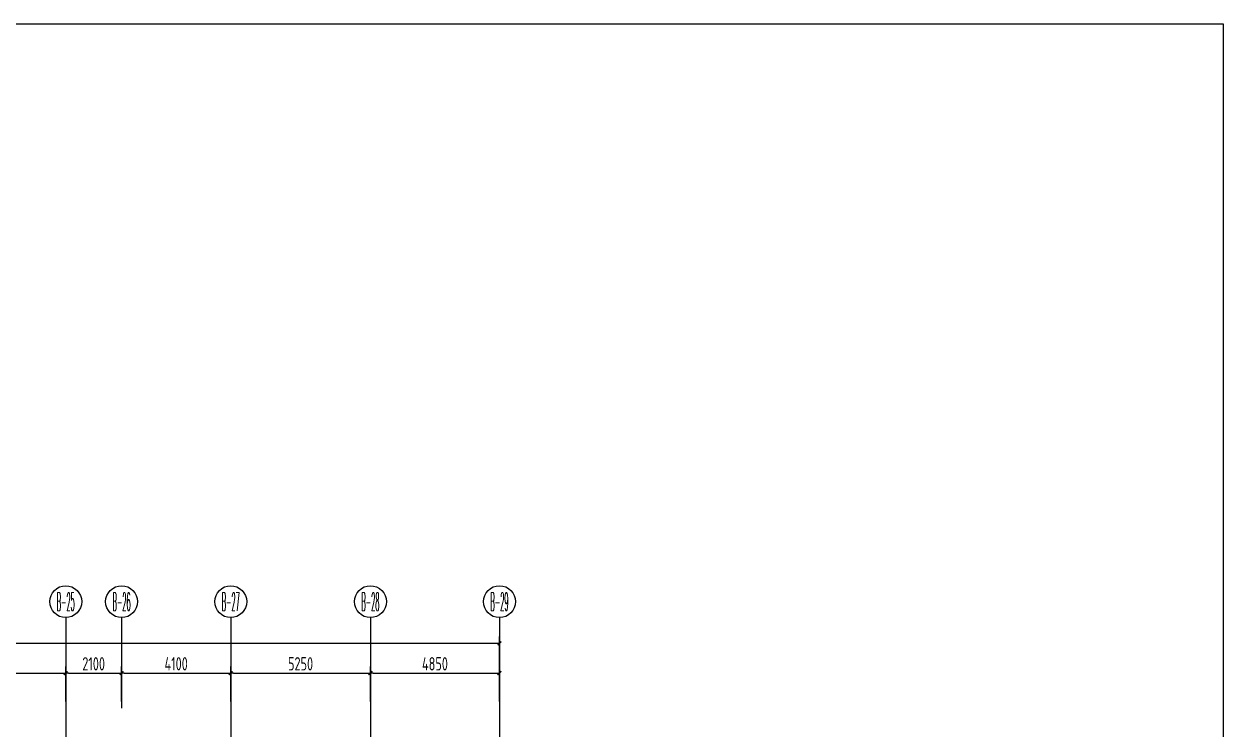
# Model space of a CAD drawing. Header units: millimetres. Extents: x 156735 to 386235, y 467499 to 703525.
# Drawn here: x 341178 to 386235, y 677041 to 703525 of the extents above; entities that cross this region are included whole.
import ezdxf
from ezdxf.enums import TextEntityAlignment as Align

# ---------------------------------------------------------------- set-up
doc = ezdxf.new("R2010")
doc.units = ezdxf.units.MM
doc.header["$LTSCALE"] = 100
doc.header["$PDMODE"] = 35
doc.header["$PDSIZE"] = 200
doc.linetypes.add('DOTE', pattern=[2.42, 2, -0.2, 0.02, -0.2])
for name, color, linetype in [('B-TEXT', 7, 'Continuous'), ('Q-AXIS', 3, 'Continuous'), ('Q-dote', 253, 'DOTE')]:
    doc.layers.add(name, color=color, linetype=linetype)
doc.styles.add('_TCH_AXIS', font='COMPLEX', dxfattribs={"bigfont": 'GBCBIG'})
doc.styles.add('COMPLEX', font='tssdeng.shx', dxfattribs={"width": 0.7, "bigfont": 'tssdchn.shx'})
doc.styles.add('TSSD_Dimension', font='Tssdeng.shx', dxfattribs={"width": 0.7, "bigfont": 'hztxt.shx'})
doc.dimstyles.new('TSSD_100_100$0', dxfattribs={"dimtxt": 300, "dimasz": 100, "dimexe": 250, "dimexo": 250, "dimgap": 100, "dimtad": 1, "dimdec": 0, "dimzin": 0, "dimdsep": 46, "dimtxsty": 'TSSD_Dimension', "dimblk": '_tsdbk', "dimblk1": '_tsdbk', "dimblk2": '_tsdbk', "dimsah": 1, "dimcen": 0, "dimclrt": 7, "dimadec": 0, "dimazin": 0, "dimtfac": 1, "dimtdec": 0, "dimtix": 1, "dimtmove": 2, "dimatfit": 3, "dimldrblk": '_tsdbk', "dimfxl": 1, "dimtolj": 1, "dimtzin": 0, "dimarcsym": 0})

# ---------------------------------------------------------------- blocks, each defined once
blk = doc.blocks.new('_tsdbk')
blk.add_line((-1, 0), (0, 0))
at = {"const_width": 0.5}
blk.add_lwpolyline([(-0.7, -0.7), (0.7, 0.7)], dxfattribs=at)
blk = doc.blocks.new('*D107')
at = {"layer": 'Defpoints', "color": 0}
for p in [(359046, 680262), (196946, 678055), (359046, 678055)]:
    blk.add_point(p, dxfattribs=at)
at = {"layer": 'Q-AXIS', "color": 0, "lineweight": -2}
for p, q in [((196946, 678305), (196946, 680512)), ((359046, 678305), (359046, 680512)), ((197046, 680262), (358946, 680262))]:
    blk.add_line(p, q, dxfattribs=at)
at = {"layer": 'Q-AXIS', "color": 0, "lineweight": -2, "xscale": 100, "yscale": 100, "zscale": 100, "rotation": 180}
blk.add_blockref('_tsdbk', (196946, 680262), dxfattribs=at)
at = {"layer": 'Q-AXIS', "color": 0, "lineweight": -2, "xscale": 100, "yscale": 100, "zscale": 100}
blk.add_blockref('_tsdbk', (359046, 680262), dxfattribs=at)
at = {"layer": 'Q-AXIS', "color": 7, "insert": (250239, 680612), "char_height": 500, "attachment_point": 5, "style": 'TSSD_Dimension'}
blk.add_mtext('\\A1;162100', dxfattribs=at)
blk = doc.blocks.new('*D673')
at = {"layer": 'Defpoints', "color": 0}
for p in [(354196, 679141), (348946, 677820), (354196, 677820)]:
    blk.add_point(p, dxfattribs=at)
at = {"layer": 'Q-AXIS', "color": 0, "lineweight": -2}
for p, q in [((348946, 678070), (348946, 679391)), ((349046, 679141), (354096, 679141)), ((354196, 678070), (354196, 679391))]:
    blk.add_line(p, q, dxfattribs=at)
at = {"layer": 'Q-AXIS', "color": 0, "lineweight": -2, "xscale": 100, "yscale": 100, "zscale": 100, "rotation": 180}
blk.add_blockref('_tsdbk', (348946, 679141), dxfattribs=at)
at = {"layer": 'Q-AXIS', "color": 0, "lineweight": -2, "xscale": 100, "yscale": 100, "zscale": 100}
blk.add_blockref('_tsdbk', (354196, 679141), dxfattribs=at)
at = {"layer": 'Q-AXIS', "color": 7, "insert": (351571, 679491), "char_height": 500, "attachment_point": 5, "style": 'TSSD_Dimension'}
blk.add_mtext('\\A1;5250', dxfattribs=at)
blk = doc.blocks.new('*D674')
at = {"layer": 'Defpoints', "color": 0}
for p in [(344846, 679141), (342746, 677820), (344846, 677820)]:
    blk.add_point(p, dxfattribs=at)
at = {"layer": 'Q-AXIS', "color": 0, "lineweight": -2}
for p, q in [((342746, 678070), (342746, 679391)), ((342846, 679141), (344746, 679141)), ((344846, 678070), (344846, 679391))]:
    blk.add_line(p, q, dxfattribs=at)
at = {"layer": 'Q-AXIS', "color": 0, "lineweight": -2, "xscale": 100, "yscale": 100, "zscale": 100, "rotation": 180}
blk.add_blockref('_tsdbk', (342746, 679141), dxfattribs=at)
at = {"layer": 'Q-AXIS', "color": 0, "lineweight": -2, "xscale": 100, "yscale": 100, "zscale": 100}
blk.add_blockref('_tsdbk', (344846, 679141), dxfattribs=at)
at = {"layer": 'Q-AXIS', "color": 7, "insert": (343796, 679491), "char_height": 500, "attachment_point": 5, "style": 'TSSD_Dimension'}
blk.add_mtext('\\A1;2100', dxfattribs=at)
blk = doc.blocks.new('*D675')
at = {"layer": 'Defpoints', "color": 0}
for p in [(342746, 679141), (336846, 677820), (342746, 677820)]:
    blk.add_point(p, dxfattribs=at)
at = {"layer": 'Q-AXIS', "color": 0, "lineweight": -2}
for p, q in [((336846, 678070), (336846, 679391)), ((336946, 679141), (342646, 679141)), ((342746, 678070), (342746, 679391))]:
    blk.add_line(p, q, dxfattribs=at)
at = {"layer": 'Q-AXIS', "color": 0, "lineweight": -2, "xscale": 100, "yscale": 100, "zscale": 100, "rotation": 180}
blk.add_blockref('_tsdbk', (336846, 679141), dxfattribs=at)
at = {"layer": 'Q-AXIS', "color": 0, "lineweight": -2, "xscale": 100, "yscale": 100, "zscale": 100}
blk.add_blockref('_tsdbk', (342746, 679141), dxfattribs=at)
at = {"layer": 'Q-AXIS', "color": 7, "insert": (339796, 679491), "char_height": 500, "attachment_point": 5, "style": 'TSSD_Dimension'}
blk.add_mtext('\\A1;5900', dxfattribs=at)
blk = doc.blocks.new('_AXISO')
blk.add_circle((0, 0), 0.5)
at = {"layer": 'B-TEXT', "style": 'COMPLEX', "width": 1.450893}
blk.add_attdef('A', text='', height=0.56, dxfattribs=at).set_placement((0.249375, -0.28), (0.749375, -0.28), align=Align.FIT)
blk = doc.blocks.new('*D676')
at = {"layer": 'Defpoints', "color": 0}
for p in [(348946, 679141), (344846, 677820), (348946, 677820)]:
    blk.add_point(p, dxfattribs=at)
at = {"layer": 'Q-AXIS', "color": 0, "lineweight": -2}
for p, q in [((344846, 678070), (344846, 679391)), ((344946, 679141), (348846, 679141)), ((348946, 678070), (348946, 679391))]:
    blk.add_line(p, q, dxfattribs=at)
at = {"layer": 'Q-AXIS', "color": 0, "lineweight": -2, "xscale": 100, "yscale": 100, "zscale": 100, "rotation": 180}
blk.add_blockref('_tsdbk', (344846, 679141), dxfattribs=at)
at = {"layer": 'Q-AXIS', "color": 0, "lineweight": -2, "xscale": 100, "yscale": 100, "zscale": 100}
blk.add_blockref('_tsdbk', (348946, 679141), dxfattribs=at)
at = {"layer": 'Q-AXIS', "color": 7, "insert": (346896, 679491), "char_height": 500, "attachment_point": 5, "style": 'TSSD_Dimension'}
blk.add_mtext('\\A1;4100', dxfattribs=at)
blk = doc.blocks.new('*D677')
at = {"layer": 'Defpoints', "color": 0}
for p in [(359046, 679141), (354196, 677820), (359046, 677820)]:
    blk.add_point(p, dxfattribs=at)
at = {"layer": 'Q-AXIS', "color": 0, "lineweight": -2}
for p, q in [((354196, 678070), (354196, 679391)), ((354296, 679141), (358946, 679141)), ((359046, 678070), (359046, 679391))]:
    blk.add_line(p, q, dxfattribs=at)
at = {"layer": 'Q-AXIS', "color": 0, "lineweight": -2, "xscale": 100, "yscale": 100, "zscale": 100, "rotation": 180}
blk.add_blockref('_tsdbk', (354196, 679141), dxfattribs=at)
at = {"layer": 'Q-AXIS', "color": 0, "lineweight": -2, "xscale": 100, "yscale": 100, "zscale": 100}
blk.add_blockref('_tsdbk', (359046, 679141), dxfattribs=at)
at = {"layer": 'Q-AXIS', "color": 7, "insert": (356621, 679491), "char_height": 500, "attachment_point": 5, "style": 'TSSD_Dimension'}
blk.add_mtext('\\A1;4850', dxfattribs=at)

msp = doc.modelspace()

# ---------------------------------------------------------------- linework, layer by layer
at = {"layer": 'Q-AXIS'}
for p, q in [((342746.5, 681225.4), (342746.5, 677819.9)), ((342746.5, 681225.4), (342746.5, 677819.9)), ((342746.5, 681225.4), (342746.5, 677819.9)), ((344846.5, 681225.4), (344846.5, 677819.9)), ((344846.5, 681225.4), (344846.5, 677819.9)), ((344846.5, 681225.4), (344846.5, 677819.9)), ((348946.5, 681225.4), (348946.5, 677819.9)), ((348946.5, 681225.4), (348946.5, 677819.9)), ((348946.5, 681225.4), (348946.5, 677819.9)), ((354196.5, 681225.4), (354196.5, 677819.9)), ((354196.5, 681225.4), (354196.5, 677819.9)), ((354196.5, 681225.4), (354196.5, 677819.9)), ((359046.5, 681225.4), (359046.5, 677819.9)), ((359046.5, 681225.4), (359046.5, 677819.9)), ((359046.5, 681225.4), (359046.5, 677819.9))]:
    msp.add_line(p, q, dxfattribs=at)
msp.add_lwpolyline([(156734.8, 703525.4), (386234.8, 703525.4), (386234.8, 467498.7), (156734.8, 467498.7)], close=True, dxfattribs=at)
at = {"layer": 'Q-dote', "ltscale": 10}
for p, q in [((342746.5, 677819.9), (342746.5, 672830.7)), ((348946.5, 677819.9), (348946.5, 672150.8)), ((354196.5, 677819.9), (354196.5, 634994.7)), ((359046.5, 677819.9), (359046.5, 634744.7))]:
    msp.add_line(p, q, dxfattribs=at)

# ---------------------------------------------------------------- block references
at = {"layer": 'Q-AXIS'}
ref = msp.add_blockref('_AXISO', (342746.5, 681825.4), dxfattribs=dict(at, xscale=1199.999999999998, yscale=1200, zscale=1200, rotation=359.9996457873818))
ref.add_attrib('A', 'B-25', dxfattribs={"color": 7, "height": 678.82, "rotation": 359.99965, "style": '_TCH_AXIS', "width": 0.256098}).set_placement((342407.1, 681486), (343085.9, 681486), align=Align.FIT)
ref = msp.add_blockref('_AXISO', (344846.5, 681825.4), dxfattribs=dict(at, xscale=1199.999999999998, yscale=1200, zscale=1200, rotation=359.9996457873818))
ref.add_attrib('A', 'B-26', dxfattribs={"color": 7, "height": 678.82, "rotation": 359.99965, "style": '_TCH_AXIS', "width": 0.256098}).set_placement((344507.1, 681486), (345185.9, 681486), align=Align.FIT)
ref = msp.add_blockref('_AXISO', (348946.5, 681825.4), dxfattribs=dict(at, xscale=1199.999999999998, yscale=1200, zscale=1200, rotation=359.9996457873818))
ref.add_attrib('A', 'B-27', dxfattribs={"color": 7, "height": 678.82, "rotation": 359.99965, "style": '_TCH_AXIS', "width": 0.256098}).set_placement((348607.1, 681486), (349285.9, 681486), align=Align.FIT)
ref = msp.add_blockref('_AXISO', (354196.5, 681825.4), dxfattribs=dict(at, xscale=1199.999999999998, yscale=1200, zscale=1200, rotation=359.9996457873818))
ref.add_attrib('A', 'B-28', dxfattribs={"color": 7, "height": 678.82, "rotation": 359.99965, "style": '_TCH_AXIS', "width": 0.256098}).set_placement((353857.1, 681486), (354535.9, 681486), align=Align.FIT)
ref = msp.add_blockref('_AXISO', (359046.5, 681825.4), dxfattribs=dict(at, xscale=1199.999999999998, yscale=1200, zscale=1200, rotation=359.9996457873818))
ref.add_attrib('A', 'B-29', dxfattribs={"color": 7, "height": 678.82, "rotation": 359.99965, "style": '_TCH_AXIS', "width": 0.256098}).set_placement((358707.1, 681486), (359385.9, 681486), align=Align.FIT)

# ---------------------------------------------------------------- dimensions: what is measured, and where the dimension line sits
dim = msp.add_linear_dim(base=(359046.5, 680262.3), p1=(196946.5, 678055.1), p2=(359046.5, 678055.1), dimstyle='TSSD_100_100$0', override={"dimtxt": 500}, dxfattribs=at)
dim.commit()
dim.dimension.update_dxf_attribs({"geometry": '*D107', "text_midpoint": (250239, 680612.3), "dimtype": 160})
for base, p1, p2, picture, middle in [((342746.5, 679141.4), (336846.5, 677819.9), (342746.5, 677819.9), '*D675', (339796.5, 679491.4)), ((344846.5, 679141.4), (342746.5, 677819.9), (344846.5, 677819.9), '*D674', (343796.5, 679491.4)), ((348946.5, 679141.4), (344846.5, 677819.9), (348946.5, 677819.9), '*D676', (346896.5, 679491.4)), ((354196.5, 679141.4), (348946.5, 677819.9), (354196.5, 677819.9), '*D673', (351571.5, 679491.4)), ((359046.5, 679141.4), (354196.5, 677819.9), (359046.5, 677819.9), '*D677', (356621.5, 679491.4))]:
    dim = msp.add_linear_dim(base=base, p1=p1, p2=p2, dimstyle='TSSD_100_100$0', override={"dimtxt": 500}, dxfattribs=at)
    dim.commit()
    dim.dimension.update_dxf_attribs({"geometry": picture, "text_midpoint": middle})

doc.saveas('drawing.dxf')
